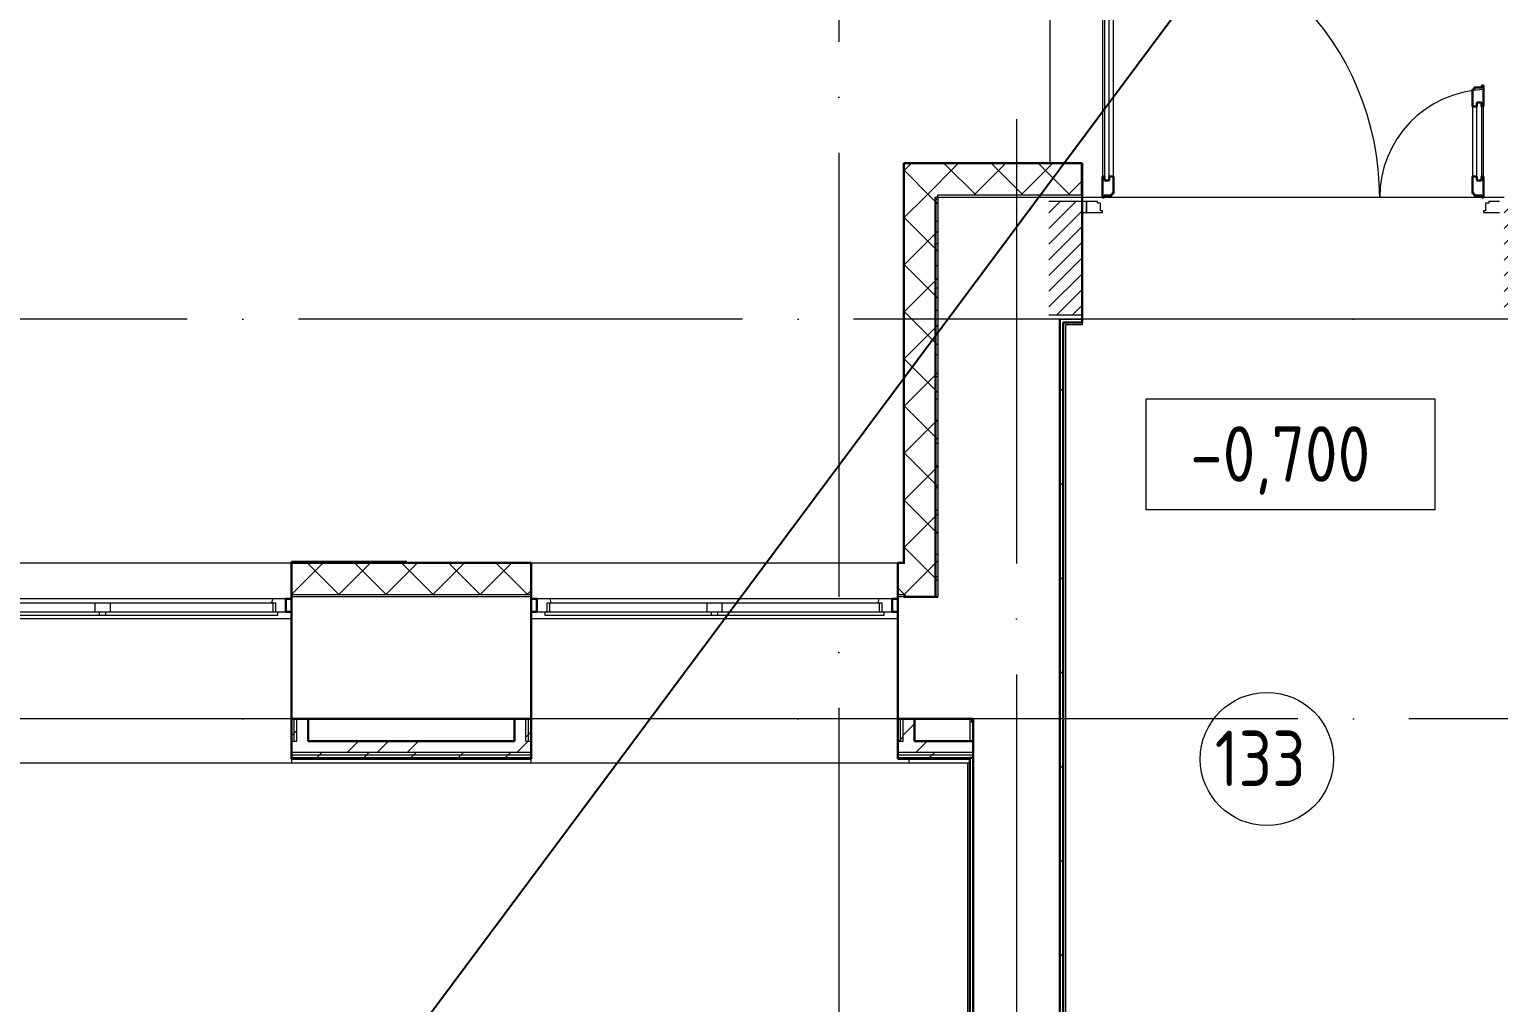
# Model space of a CAD drawing. Header units: millimetres. Extents: x -695119 to 412940, y -249585 to 622758.
# Drawn here: x 18647 to 25263, y 74557 to 78940 of the extents above; entities that cross this region are included whole.
import ezdxf
from ezdxf import colors
from ezdxf.entities.mleader import LeaderData, LeaderLine
from ezdxf.math import Vec2, Vec3

# ---------------------------------------------------------------- set-up
doc = ezdxf.new("R2010")
doc.units = ezdxf.units.MM
doc.linetypes.add('ADSK_Линия сетки', pattern=[25, 20, -2.5, 0, -2.5])
doc.linetypes.add('ADSK_Штриховая_ш2 п1_5', pattern=[4.5, 3, -1.5])
for name, color, linetype, lineweight in [('_ Окна', 252, 'Continuous', 30), ('Аннотация', 252, 'Continuous', 18), ('Двери', 8, 'Continuous', 9), ('Марки помещений', 8, 'Continuous', 20), ('Ограждение', 8, 'Continuous', 9), ('Окна', 252, 'Continuous', 9), ('Оси', 252, 'Continuous', 9), ('Отметки', 252, 'Continuous', 9), ('Перекрытие', 252, 'Continuous', 18), ('Стены внутренние', 252, 'Continuous', 18), ('Стены наружные', 252, 'Continuous', 18), ('Стены штриховка', 7, 'Continuous', 9)]:
    doc.layers.add(name, color=color, linetype=linetype, lineweight=lineweight)
doc.layers.add('Двери открывание', color=7, linetype='Continuous', lineweight=9, true_color=0xc0c0c0)
doc.styles.add('GOST Common_3', font='', dxfattribs={"height": 3.5})
doc.styles.add('GOST-2.304_Type-B_shrink', font='', dxfattribs={"width": 0.8})
doc.styles.get('GOST Common_3').set_extended_font_data('GOST type B')
doc.styles.get('GOST-2.304_Type-B_shrink').set_extended_font_data('GOST type B')

# ---------------------------------------------------------------- blocks, each defined once
blk = doc.blocks.new('1 этаж')
at = {"layer": 'Двери', "lineweight": 18, "true_color": 0x636466}
h = blk.add_hatch(dxfattribs=at)
h.set_pattern_fill('FP_2', color=251, style=0, pattern_type=2)
h.set_pattern_definition([(45, (-20737.8, -3266.73), (-35.3553, 35.3553), [])])
h.paths.add_polyline_path([(-19512.8, -3521.7), (-19512.8, -3011.7), (-19662.8, -3011.7), (-19662.8, -3521.7)])
h.paths.add_polyline_path([(-21562.8, -3521.7), (-21563.7, -3011.7), (-21712.8, -3011.7), (-21712.8, -3521.7), (-21563.7, -3521.7)])
at = {"layer": '_ Окна', "color": 251, "lineweight": 18, "true_color": 0x636466}
for p, q in [((-25207.2, -4801.7), (-25211.8, -4818.7)), ((-25147.8, -4801.7), (-25207.2, -4801.7)), ((-25205.8, -4818.7), (-25193.8, -4818.7)), ((-25193.8, -4818.7), (-25193.8, -4859.7)), ((-25147.8, -4859.7), (-25147.8, -4801.7)), ((-23958.4, -4801.7), (-24017.8, -4801.7)), ((-24017.8, -4801.7), (-24017.8, -4859.7)), ((-23971.8, -4859.7), (-23971.8, -4818.7)), ((-23971.8, -4818.7), (-23959.8, -4818.7)), ((-23953.8, -4818.7), (-23958.4, -4801.7)), ((-22477.2, -4801.7), (-22481.8, -4818.7)), ((-22417.8, -4801.7), (-22477.2, -4801.7)), ((-22475.8, -4818.7), (-22463.8, -4818.7)), ((-22463.8, -4818.7), (-22463.8, -4859.7)), ((-22417.8, -4859.7), (-22417.8, -4801.7)), ((-25185.8, -4859.7), (-25147.8, -4859.7)), ((-24017.8, -4859.7), (-23979.8, -4859.7)), ((-22455.8, -4859.7), (-22417.8, -4859.7))]:
    blk.add_line(p, q, dxfattribs=at)
at = {"layer": '_ Окна', "color": 251, "true_color": 0x636466}
for p, q in [((-25122.8, -4801.7), (-25147.8, -4801.7)), ((-25147.8, -4801.7), (-25147.8, -4859.7)), ((-24017.8, -4801.7), (-24042.8, -4801.7)), ((-24017.8, -4859.7), (-24017.8, -4801.7)), ((-22392.8, -4801.7), (-22417.8, -4801.7)), ((-22417.8, -4801.7), (-22417.8, -4859.7)), ((-25147.8, -4859.7), (-25122.8, -4859.7)), ((-24042.8, -4859.7), (-24017.8, -4859.7)), ((-22417.8, -4859.7), (-22392.8, -4859.7))]:
    blk.add_line(p, q, dxfattribs=at)
at = {"layer": 'Аннотация', "color": 251, "lineweight": 20, "true_color": 0x636466}
for p, q in [((-21274.7, -4400.6), (-21274.7, -3900.6)), ((-21274.7, -3900.6), (-19974.7, -3900.6)), ((-19974.7, -3900.6), (-19974.7, -4400.6)), ((-19974.7, -4400.6), (-21274.7, -4400.6))]:
    blk.add_line(p, q, dxfattribs=at)
at = {"layer": 'Двери', "color": 251, "true_color": 0x636466}
for p, q in [((-21461.8, -1785.7), (-21461.8, -2917.7)), ((-21440.8, -2917.7), (-21440.8, -1785.7)), ((-21470.8, -1803.7), (-21470.8, -2899.7)), ((-21420.8, -2899.7), (-21420.8, -1803.7)), ((-19784.8, -2917.7), (-19784.8, -2565.7)), ((-19784.8, -2565.7), (-19763.8, -2565.7)), ((-19763.8, -2565.7), (-19763.8, -2917.7)), ((-19804.8, -2583.7), (-19804.8, -2899.7)), ((-19754.8, -2899.7), (-19754.8, -2583.7)), ((-21461.8, -2917.7), (-21440.8, -2917.7)), ((-19763.8, -2917.7), (-19784.8, -2917.7)), ((-21562.8, -3011.7), (-21562.8, -3061.7)), ((-21542.8, -3011.7), (-21562.8, -3011.7)), ((-21542.8, -3061.7), (-21542.8, -3011.7)), ((-21493.8, -3011.7), (-21542.8, -3011.7)), ((-21542.8, -3011.7), (-21542.8, -3061.7)), ((-21493.8, -3019.7), (-21493.8, -3011.7)), ((-21479.8, -3019.7), (-21493.8, -3019.7)), ((-21479.8, -3053.7), (-21479.8, -3019.7)), ((-19731.8, -3019.7), (-19745.8, -3019.7)), ((-19745.8, -3019.7), (-19745.8, -3053.7)), ((-19731.8, -3011.7), (-19731.8, -3019.7)), ((-19682.8, -3011.7), (-19731.8, -3011.7)), ((-21562.8, -3061.7), (-21542.8, -3061.7)), ((-21542.8, -3061.7), (-21470.8, -3061.7)), ((-21470.8, -3053.7), (-21479.8, -3053.7)), ((-21470.8, -3061.7), (-21470.8, -3053.7)), ((-19745.8, -3053.7), (-19754.8, -3053.7)), ((-19754.8, -3053.7), (-19754.8, -3061.7)), ((-19754.8, -3061.7), (-19682.8, -3061.7))]:
    blk.add_line(p, q, dxfattribs=at)
at = {"layer": 'Двери', "color": 251, "lineweight": 30, "true_color": 0x636466}
for p, q in [((-19796.8, -2507.7), (-19804.8, -2507.7)), ((-19804.8, -2507.7), (-19804.8, -2583.7)), ((-19762.8, -2498.7), (-19796.8, -2498.7)), ((-19796.8, -2498.7), (-19796.8, -2507.7)), ((-19754.8, -2489.7), (-19762.8, -2489.7)), ((-19762.8, -2489.7), (-19762.8, -2498.7)), ((-19754.8, -2583.7), (-19754.8, -2489.7)), ((-19784.8, -2583.7), (-19784.8, -2565.7)), ((-19784.8, -2565.7), (-19763.8, -2565.7)), ((-19763.8, -2565.7), (-19763.8, -2583.7)), ((-19804.8, -2583.7), (-19784.8, -2583.7)), ((-19763.8, -2583.7), (-19754.8, -2583.7)), ((-21470.8, -2899.7), (-21470.8, -2993.7)), ((-21461.8, -2899.7), (-21470.8, -2899.7)), ((-21461.8, -2917.7), (-21461.8, -2899.7)), ((-21440.8, -2899.7), (-21440.8, -2917.7)), ((-21420.8, -2899.7), (-21440.8, -2899.7)), ((-21420.8, -2975.7), (-21420.8, -2899.7)), ((-19804.8, -2899.7), (-19804.8, -2975.7)), ((-19804.8, -2899.7), (-19784.8, -2899.7)), ((-19784.8, -2899.7), (-19784.8, -2917.7)), ((-19763.8, -2899.7), (-19754.8, -2899.7)), ((-19763.8, -2917.7), (-19763.8, -2899.7)), ((-19754.8, -2993.7), (-19754.8, -2899.7)), ((-21440.8, -2917.7), (-21461.8, -2917.7)), ((-21428.8, -2984.7), (-21428.8, -2975.7)), ((-21428.8, -2975.7), (-21420.8, -2975.7)), ((-19804.8, -2975.7), (-19796.8, -2975.7)), ((-19796.8, -2975.7), (-19796.8, -2984.7)), ((-19784.8, -2917.7), (-19763.8, -2917.7)), ((-21470.8, -2993.7), (-21462.8, -2993.7)), ((-21462.8, -2993.7), (-21462.8, -2984.7)), ((-21462.8, -2984.7), (-21428.8, -2984.7)), ((-19796.8, -2984.7), (-19762.8, -2984.7)), ((-19762.8, -2984.7), (-19762.8, -2993.7)), ((-19762.8, -2993.7), (-19754.8, -2993.7))]:
    blk.add_line(p, q, dxfattribs=at)
at = {"layer": 'Двери', "color": 251, "linetype": 'ADSK_Штриховая_ш2 п1_5', "true_color": 0x636466}
for p, q in [((-21562.8, -3011.7), (-21712.8, -3011.7)), ((-21562.8, -3521.7), (-21562.8, -3011.7)), ((-21712.8, -3521.7), (-21562.8, -3521.7))]:
    blk.add_line(p, q, dxfattribs=at)
at = {"layer": 'Двери открывание', "color": 251, "true_color": 0x636466}
for centre, radius, start, end in [((-21488.8, -2993.7), 1266, 0, 89.18534), ((-19736.8, -2993.7), 486, 92.12255, 180)]:
    blk.add_arc(centre, radius, start, end, dxfattribs=at)
at = {"layer": 'Марки помещений', "color": 251, "true_color": 0x636466}
blk.add_circle((-20730.5, -5522.6), 300, dxfattribs=at)
at = {"layer": 'Ограждение', "color": 251, "true_color": 0x636466}
for p, q in [((-21637.8, -3566.7), (-21637.8, -7523.4)), ((-21562.8, -3566.7), (-21637.8, -3566.7)), ((-21562.8, -3556.7), (-21562.8, -3566.7)), ((-25122.8, -4891.7), (-26822.8, -4891.7)), ((-22392.8, -4891.7), (-24042.8, -4891.7)), ((-25122.8, -5341.7), (-26822.8, -5341.7)), ((-22392.8, -5341.7), (-24042.8, -5341.7)), ((-22067.8, -5341.7), (-22067.8, -5441.7)), ((-22067.8, -5541.7), (-30332.8, -5541.7)), ((-25122.8, -5541.7), (-26822.8, -5541.7)), ((-25122.8, -5521.7), (-25122.8, -5541.7)), ((-24042.8, -5541.7), (-24042.8, -5521.7)), ((-22342.8, -5541.7), (-24042.8, -5541.7)), ((-22342.8, -5521.7), (-22342.8, -5541.7)), ((-22077.8, -8691.7), (-22077.8, -5541.7))]:
    blk.add_line(p, q, dxfattribs=at)
at = {"layer": 'Окна', "color": 251, "true_color": 0x636466}
for p, q in [((-26739.8, -4818.7), (-26007.8, -4818.7)), ((-25207.2, -4801.7), (-26738.4, -4801.7)), ((-26007.8, -4818.7), (-25937.8, -4818.7)), ((-26007.8, -4818.7), (-26007.8, -4859.7)), ((-25937.8, -4818.7), (-25205.8, -4818.7)), ((-25937.8, -4859.7), (-25937.8, -4818.7)), ((-25205.8, -4818.7), (-25205.8, -4859.7)), ((-23959.8, -4818.7), (-23252.8, -4818.7)), ((-23959.8, -4859.7), (-23959.8, -4818.7)), ((-22477.2, -4801.7), (-23958.4, -4801.7)), ((-23252.8, -4818.7), (-23182.8, -4818.7)), ((-23252.8, -4818.7), (-23252.8, -4859.7)), ((-23182.8, -4818.7), (-22475.8, -4818.7)), ((-23182.8, -4859.7), (-23182.8, -4818.7)), ((-22475.8, -4818.7), (-22475.8, -4859.7)), ((-26759.8, -4859.7), (-25987.8, -4859.7)), ((-25987.8, -4876.7), (-26759.8, -4876.7)), ((-25987.8, -4859.7), (-25957.8, -4859.7)), ((-25987.8, -4859.7), (-25987.8, -4876.7)), ((-25957.8, -4876.7), (-25987.8, -4876.7)), ((-25957.8, -4859.7), (-25185.8, -4859.7)), ((-25957.8, -4876.7), (-25957.8, -4859.7)), ((-25185.8, -4876.7), (-25957.8, -4876.7)), ((-25185.8, -4859.7), (-25185.8, -4876.7)), ((-23979.8, -4859.7), (-23232.8, -4859.7)), ((-23979.8, -4876.7), (-23979.8, -4859.7)), ((-23232.8, -4876.7), (-23979.8, -4876.7)), ((-23232.8, -4859.7), (-23202.8, -4859.7)), ((-23232.8, -4859.7), (-23232.8, -4876.7)), ((-23202.8, -4876.7), (-23232.8, -4876.7)), ((-23202.8, -4859.7), (-22455.8, -4859.7)), ((-23202.8, -4876.7), (-23202.8, -4859.7)), ((-22455.8, -4876.7), (-23202.8, -4876.7)), ((-22455.8, -4859.7), (-22455.8, -4876.7))]:
    blk.add_line(p, q, dxfattribs=at)
at = {"layer": 'Оси', "color": 251, "linetype": 'ADSK_Линия сетки', "ltscale": 100, "true_color": 0x636466}
for p, q in [((-22657.8, 32208.9), (-22657.8, -32497.9)), ((-21857.8, -2641.7), (-21857.8, -33767.9)), ((4409.5, -3541.7), (-72530.1, -3541.7)), ((4409.5, -5341.7), (-72530.1, -5341.7))]:
    blk.add_line(p, q, dxfattribs=at)
at = {"layer": 'Перекрытие', "color": 251, "ltscale": 100, "true_color": 0x636466}
for p, q in [((-21707.8, -889.7), (-21707.8, -2839.7)), ((-21562.8, -2991.7), (-21470.8, -2991.7)), ((-21462.8, -2991.7), (-19762.8, -2991.7)), ((-19754.8, -2991.7), (-19662.8, -2991.7)), ((-19662.8, -3541.7), (-21562.8, -3541.7))]:
    blk.add_line(p, q, dxfattribs=at)
at = {"layer": 'Стены внутренние', "color": 251, "lineweight": 30, "true_color": 0x636466}
for p, q in [((-21562.8, -2839.7), (-22364.8, -2839.7)), ((-22364.8, -2839.7), (-22364.8, -4639.7)), ((-21562.8, -2981.7), (-21562.8, -2839.7)), ((-21562.8, -3541.7), (-21562.8, -2991.7)), ((-24042.8, -4639.7), (-25122.8, -4639.7)), ((-25122.8, -4639.7), (-25122.8, -4781.7)), ((-24042.8, -4781.7), (-24042.8, -4639.7)), ((-22364.8, -4639.7), (-22392.8, -4639.7)), ((-22392.8, -4639.7), (-22392.8, -4781.7)), ((-25122.8, -4791.7), (-25122.8, -5341.7)), ((-24042.8, -5341.7), (-24042.8, -4791.7)), ((-22392.8, -4791.7), (-22392.8, -5341.7)), ((-22222.8, -4791.7), (-22364.8, -4791.7)), ((-25047.8, -5341.7), (-24117.8, -5341.7)), ((-22317.8, -5341.7), (-22052.8, -5341.7)), ((-22052.8, -5341.7), (-22052.8, -5441.7))]:
    blk.add_line(p, q, dxfattribs=at)
at = {"layer": 'Стены внутренние', "color": 251, "linetype": 'Continuous', "lineweight": 9, "true_color": 0x636466}
for p, q in [((-22362.8, -2870.9), (-22333.6, -2841.7)), ((-22271.5, -2991.7), (-22121.5, -2841.7)), ((-22041.7, -2981.7), (-22181.7, -2841.7)), ((-22049.4, -2981.7), (-21909.4, -2841.7)), ((-21829.6, -2981.7), (-21969.6, -2841.7)), ((-21837.2, -2981.7), (-21697.2, -2841.7)), ((-21617.5, -2981.7), (-21757.5, -2841.7)), ((-22243.9, -2991.7), (-22362.8, -2872.8)), ((-21563.7, -2845.5), (-21564.8, -2847.5)), ((-21625.1, -2981.7), (-21564.8, -2921.4)), ((-22362.8, -3083), (-22271.5, -2991.7)), ((-22212.8, -3022.8), (-22243.9, -2991.7)), ((-22364.8, -3051.6), (-22362.8, -3051.6)), ((-22212.8, -3234.9), (-22362.8, -3084.9)), ((-22362.8, -3295.2), (-22212.8, -3145.2)), ((-22212.8, -3447.1), (-22362.8, -3297.1)), ((-22364.8, -3356.4), (-22362.8, -3356.4)), ((-22362.8, -3507.3), (-22212.8, -3357.3)), ((-22362.8, -3416.8), (-22364.8, -3420.3)), ((-22212.8, -3659.2), (-22362.8, -3509.2)), ((-22362.8, -3719.4), (-22212.8, -3569.4)), ((-22364.8, -3762.8), (-22362.8, -3762.8)), ((-22212.8, -3871.3), (-22362.8, -3721.3)), ((-22362.8, -3931.6), (-22212.8, -3781.6)), ((-22362.8, -3892), (-22364.8, -3888.5)), ((-22212.8, -4083.5), (-22362.8, -3933.5)), ((-22362.8, -4143.7), (-22212.8, -3993.7)), ((-22212.8, -4295.6), (-22362.8, -4145.6)), ((-22364.8, -4169.2), (-22362.8, -4169.2)), ((-22362.8, -4355.8), (-22212.8, -4205.8)), ((-22212.8, -4507.7), (-22362.8, -4357.7)), ((-22362.8, -4568), (-22212.8, -4418)), ((-22364.8, -4474), (-22362.8, -4474)), ((-22362.8, -4501.6), (-22364.8, -4498.1)), ((-22212.8, -4719.9), (-22362.8, -4569.9)), ((-22362.8, -4780.1), (-22212.8, -4630.1)), ((-25122.2, -4781.7), (-24982.2, -4641.7)), ((-24908.6, -4781.7), (-25048.6, -4641.7)), ((-24910, -4781.7), (-24770, -4641.7)), ((-24862.9, -4641.7), (-24864, -4639.7)), ((-24696.5, -4781.7), (-24836.5, -4641.7)), ((-24711.3, -4639.7), (-24712.4, -4641.7)), ((-24697.9, -4781.7), (-24557.9, -4641.7)), ((-24484.4, -4781.7), (-24624.4, -4641.7)), ((-24485.8, -4781.7), (-24345.8, -4641.7)), ((-24272.2, -4781.7), (-24412.2, -4641.7)), ((-24273.6, -4781.7), (-24133.6, -4641.7)), ((-24060.1, -4781.7), (-24200.1, -4641.7)), ((-22390.8, -4684.5), (-22392.8, -4688)), ((-22362.8, -4782), (-22392.8, -4752)), ((-25120.8, -4781.7), (-25122.8, -4779.7)), ((-24061.5, -4781.7), (-24042.8, -4763)), ((-22364.8, -4782.1), (-22362.8, -4780.1)), ((-22353.1, -4791.7), (-22362.8, -4782))]:
    blk.add_line(p, q, dxfattribs=at)
at = {"layer": 'Стены внутренние', "color": 251, "true_color": 0x636466}
for p, q in [((-22212.8, -2991.7), (-22222.8, -2991.7)), ((-22212.8, -2991.7), (-22212.8, -4791.7)), ((-21662.8, -3541.7), (-21562.8, -3541.7)), ((-26822.8, -4639.7), (-25122.8, -4639.7)), ((-24042.8, -4639.7), (-22392.8, -4639.7)), ((-24042.8, -4791.7), (-25122.8, -4791.7)), ((-22364.8, -4791.7), (-22392.8, -4791.7))]:
    blk.add_line(p, q, dxfattribs=at)
at = {"layer": 'Стены наружные', "color": 251, "lineweight": 30, "true_color": 0x636466}
for p, q in [((-22222.8, -2991.7), (-22222.8, -4791.7)), ((-21562.8, -2991.7), (-21562.8, -2981.7)), ((-21662.8, -3541.7), (-21662.8, -10856.7)), ((-21647.8, -3556.7), (-21562.8, -3556.7)), ((-21647.8, -10721.7), (-21647.8, -3556.7)), ((-21562.8, -3556.7), (-21562.8, -3541.7)), ((-24602.8, -4634.7), (-25122.8, -4634.7)), ((-25122.8, -4634.7), (-25122.8, -4639.7)), ((-24602.8, -4639.7), (-24602.8, -4634.7)), ((-25122.8, -4781.7), (-25122.8, -4791.7)), ((-24042.8, -4791.7), (-24042.8, -4781.7)), ((-22392.8, -4781.7), (-22392.8, -4791.7)), ((-22222.8, -4791.7), (-22212.8, -4791.7)), ((-25122.8, -5341.7), (-25122.8, -5521.7)), ((-25047.8, -5341.7), (-25122.8, -5341.7)), ((-25047.8, -5441.7), (-25047.8, -5341.7)), ((-24117.8, -5341.7), (-24117.8, -5441.7)), ((-24042.8, -5341.7), (-24117.8, -5341.7)), ((-24042.8, -5521.7), (-24042.8, -5341.7)), ((-22392.8, -5341.7), (-22392.8, -5521.7)), ((-22317.8, -5341.7), (-22392.8, -5341.7)), ((-22317.8, -5441.7), (-22317.8, -5341.7)), ((-24117.8, -5441.7), (-25047.8, -5441.7)), ((-22052.8, -5441.7), (-22317.8, -5441.7)), ((-22052.8, -8836.7), (-22052.8, -5441.7)), ((-25122.8, -5521.7), (-24042.8, -5521.7)), ((-22392.8, -5521.7), (-22067.8, -5521.7)), ((-22052.8, -5516.7), (-22067.8, -5516.7)), ((-22067.8, -5516.7), (-22052.8, -5516.7)), ((-22067.8, -5521.7), (-22067.8, -8701.7))]:
    blk.add_line(p, q, dxfattribs=at)
at = {"layer": 'Стены наружные', "color": 251, "linetype": 'Continuous', "lineweight": 9, "true_color": 0x636466}
for p, q in [((-22212.8, -3002), (-22222.8, -3002)), ((-22212.8, -3102), (-22222.8, -3102)), ((-22212.8, -3202), (-22222.8, -3202)), ((-22212.8, -3302), (-22222.8, -3302)), ((-22212.8, -3402), (-22222.8, -3402)), ((-22212.8, -3502), (-22222.8, -3502)), ((-22212.8, -3602), (-22222.8, -3602)), ((-22212.8, -3702), (-22222.8, -3702)), ((-22212.8, -3802), (-22222.8, -3802)), ((-22212.8, -3902), (-22222.8, -3902)), ((-21662.8, -3868), (-21647.8, -3853)), ((-22212.8, -4002), (-22222.8, -4002)), ((-22212.8, -4102), (-22222.8, -4102)), ((-22212.8, -4202), (-22222.8, -4202)), ((-21662.8, -4292.2), (-21647.8, -4277.2)), ((-22212.8, -4302), (-22222.8, -4302)), ((-22212.8, -4402), (-22222.8, -4402)), ((-22212.8, -4502), (-22222.8, -4502)), ((-22212.8, -4602), (-22222.8, -4602)), ((-24864, -4639.7), (-24866.9, -4634.7)), ((-24708.4, -4634.7), (-24711.3, -4639.7)), ((-22212.8, -4702), (-22222.8, -4702)), ((-21662.8, -4716.5), (-21647.8, -4701.5)), ((-21662.8, -5140.7), (-21647.8, -5125.7)), ((-25122.8, -5418.8), (-25110.3, -5406.3)), ((-25110.3, -5406.3), (-25097.8, -5393.8)), ((-24067.8, -5424.4), (-24055.3, -5411.9)), ((-24055.3, -5411.9), (-24042.8, -5399.4)), ((-22380.3, -5434), (-22367.8, -5421.5)), ((-22367.8, -5414.4), (-22317.8, -5364.4)), ((-24870, -5491.7), (-24820, -5441.7)), ((-24735.1, -5491.7), (-24685.1, -5441.7)), ((-24600.1, -5491.7), (-24550.1, -5441.7)), ((-24106.7, -5491.7), (-24056.7, -5441.7)), ((-22388, -5441.7), (-22380.3, -5434)), ((-22310.2, -5491.7), (-22260.2, -5441.7)), ((-25013.6, -5521.7), (-25008.6, -5516.7)), ((-25008.6, -5516.7), (-24996.1, -5504.2)), ((-24996.1, -5504.2), (-24983.6, -5491.7)), ((-24796.5, -5516.7), (-24784, -5504.2)), ((-24784, -5504.2), (-24771.5, -5491.7)), ((-24589.4, -5521.7), (-24584.4, -5516.7)), ((-24584.4, -5516.7), (-24571.9, -5504.2)), ((-24571.9, -5504.2), (-24559.4, -5491.7)), ((-24372.2, -5516.7), (-24359.7, -5504.2)), ((-24359.7, -5504.2), (-24347.2, -5491.7)), ((-24165.1, -5521.7), (-24160.1, -5516.7)), ((-24160.1, -5516.7), (-24147.6, -5504.2)), ((-24147.6, -5504.2), (-24135.1, -5491.7)), ((-22250.9, -5516.7), (-22238.4, -5504.2)), ((-22238.4, -5504.2), (-22225.9, -5491.7)), ((-21662.8, -5565), (-21647.8, -5550)), ((-21662.8, -5989.3), (-21647.8, -5974.3)), ((-21662.8, -6413.5), (-21647.8, -6398.5))]:
    blk.add_line(p, q, dxfattribs=at)
at = {"layer": 'Стены наружные', "color": 251, "true_color": 0x636466}
for p, q in [((-22212.8, -2991.7), (-21562.8, -2991.7)), ((-22060.3, -5356.7), (-22067.8, -5356.7)), ((-22060.3, -5341.7), (-22060.3, -5356.7))]:
    blk.add_line(p, q, dxfattribs=at)
at = {"layer": 'Стены штриховка', "color": 251, "true_color": 0x636466}
for p, q in [((-21564.8, -2841.7), (-22364.8, -2841.7)), ((-22362.8, -4641.7), (-22362.8, -2839.7)), ((-21564.8, -2981.7), (-21564.8, -2841.7)), ((-22222.8, -2991.7), (-22222.8, -2991.7)), ((-22212.8, -2981.7), (-21562.8, -2981.7)), ((-22212.8, -2991.7), (-22212.8, -2981.7)), ((-24044.8, -4641.7), (-25120.8, -4641.7)), ((-25120.8, -4641.7), (-25120.8, -4715.7)), ((-24044.8, -4715.7), (-24044.8, -4641.7)), ((-22390.8, -4641.7), (-22390.8, -4715.7)), ((-22362.8, -4641.7), (-22390.8, -4641.7)), ((-22364.8, -4641.7), (-22364.8, -4639.7)), ((-25122.8, -4715.7), (-25120.8, -4715.7)), ((-24044.8, -4715.7), (-24042.8, -4715.7)), ((-22392.8, -4715.7), (-22390.8, -4715.7)), ((-25122.8, -4781.7), (-24042.8, -4781.7)), ((-22392.8, -4781.7), (-22364.8, -4781.7)), ((-22364.8, -4781.7), (-22364.8, -4791.7)), ((-25110.3, -5441.7), (-25110.3, -5341.7)), ((-25097.8, -5441.7), (-25097.8, -5341.7)), ((-24067.8, -5441.7), (-24067.8, -5341.7)), ((-24055.3, -5441.7), (-24055.3, -5341.7)), ((-22380.3, -5441.7), (-22380.3, -5341.7)), ((-22367.8, -5441.7), (-22367.8, -5341.7)), ((-25122.8, -5441.7), (-25097.8, -5441.7)), ((-24067.8, -5441.7), (-24042.8, -5441.7)), ((-22392.8, -5441.7), (-22367.8, -5441.7)), ((-25122.8, -5491.7), (-24042.8, -5491.7)), ((-25122.8, -5504.2), (-24042.8, -5504.2)), ((-24042.8, -5516.7), (-25122.8, -5516.7)), ((-25122.8, -5516.7), (-24042.8, -5516.7)), ((-22392.8, -5491.7), (-22052.8, -5491.7)), ((-22392.8, -5504.2), (-22052.8, -5504.2)), ((-22067.8, -5516.7), (-22392.8, -5516.7)), ((-22392.8, -5516.7), (-22067.8, -5516.7)), ((-22067.8, -5521.7), (-22067.8, -5516.7))]:
    blk.add_line(p, q, dxfattribs=at)
at = {"layer": 'Марки помещений', "color": 251, "true_color": 0x636466, "style": 'GOST Common_3', "width": 0.9}
blk.add_text('133', height=250, dxfattribs=at).set_placement((-20965.5, -5644.8))
at = {"layer": 'Отметки', "color": 251, "true_color": 0x636466, "style": 'GOST Common_3', "width": 0.9}
blk.add_text('-0,700', height=250, dxfattribs=at).set_placement((-21075.9, -4273.9))

msp = doc.modelspace()

# ---------------------------------------------------------------- block references
msp.add_blockref('1 этаж', (44950.089, 81176.937))

# ---------------------------------------------------------------- next in the draw order: leaders
ml = msp.add_multileader_mtext('Standard')
ml.set_content('Фрагмент А. Смотри лист 6', color=256, style='GOST-2.304_Type-B_shrink')
ml.set_leader_properties()
ml.build(insert=Vec2(0, 0))
ctx = ml.context
ctx.base_point, ctx.char_height, ctx.plane_origin = Vec3(26162.049, 80256.823), 500, Vec3(17670.498, 70774.618)
notes = []
notes.append((ctx, [(0, (1, 1, 0), (24735.96, 80256.823), (1, 0), 1426.09, [(0, [(17670.498, 70774.618)], 0, [])])]))
ctx.mtext.insert, ctx.mtext.flow_direction = Vec3(26164.049, 80590.156), 5
ctx.mtext.has_bg_fill, ctx.mtext.bg_color, ctx.mtext.bg_scale_factor, ctx.mtext.bg_transparency, ctx.mtext.use_window_bg_color = 1, -1027028792, 1.5, 0, 1
for ctx, leaders in notes:
    for number, flags, end, landing, length, lines in leaders:
        leader = LeaderData()
        leader.index, (leader.has_last_leader_line, leader.has_dogleg_vector, leader.attachment_direction) = number, flags
        leader.last_leader_point, leader.dogleg_vector, leader.dogleg_length = Vec3(end), Vec3(landing), length
        for number, points, colour, breaks in lines:
            line = LeaderLine()
            line.index, line.vertices, line.color, line.breaks = number, Vec3.list(points), colors.encode_raw_color(colour), breaks
            leader.lines.append(line)
        ctx.leaders.append(leader)

doc.saveas('drawing.dxf')
